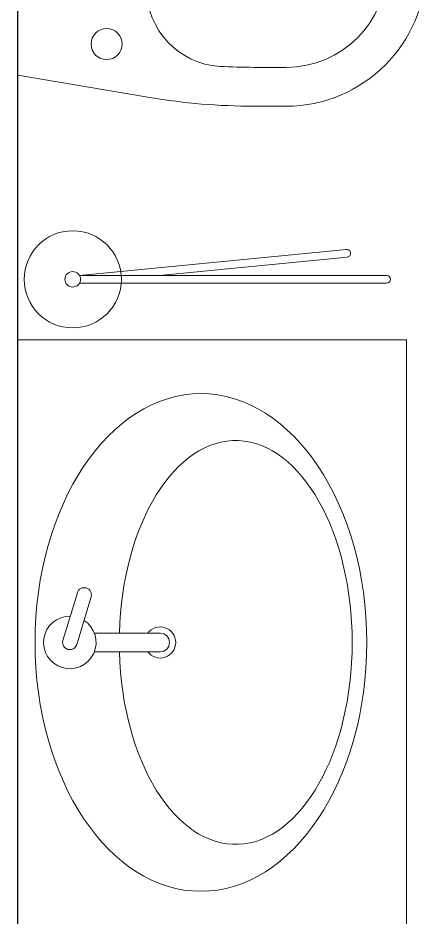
# Model space of a CAD drawing. Header units: millimetres. Extents: x 4686 to 9873, y 2010 to 4441.
# Drawn here: x 8380.9 to 8433.4, y 3275.2 to 3390.9 of the extents above; entities that cross this region are included whole.
import ezdxf

# ---------------------------------------------------------------- set-up
doc = ezdxf.new("R2010")
doc.units = ezdxf.units.MM
doc.layers.add('A-FURN', color=9, linetype='Continuous', lineweight=18)
doc.layers.add('SEZIONI_medie_small_section', color=2, linetype='Continuous', lineweight=25)
doc.layers.add('Wall', color=7, linetype='Continuous')

msp = doc.modelspace()

# ---------------------------------------------------------------- linework, layer by layer
at = {"layer": 'A-FURN'}
for p, q in [((8380.92, 3411.55), (8380.92, 3383.55)), ((8415.42, 3384.55), (8411.26, 3384.55)), ((8397.89, 3380.67), (8380.92, 3383.55)), ((8415.42, 3379.55), (8411.26, 3379.55)), ((8388.84, 3357.77), (8423.17, 3361.13)), ((8399.11, 3357.77), (8423.27, 3360.13)), ((8423.72, 3360.68), (8423.72, 3360.68)), ((8428.34, 3357.77), (8388.84, 3357.77)), ((8428.34, 3357.77), (8388.84, 3357.77)), ((8428.34, 3356.77), (8388.84, 3356.77)), ((8428.34, 3356.77), (8388.84, 3356.77)), ((8428.84, 3357.27), (8428.84, 3357.27)), ((8428.84, 3357.27), (8428.84, 3357.27)), ((8410.92, 3349.49), (8380.92, 3349.49)), ((8380.92, 3349.49), (8430.92, 3349.49)), ((8380.92, 3271.59), (8380.92, 3349.49)), ((8430.92, 3349.49), (8430.92, 3271.59)), ((8386.71, 3310.81), (8388.56, 3316.94)), ((8390.32, 3316.4), (8388.48, 3310.27)), ((8390.76, 3311.74), (8399.22, 3311.74)), ((8399.22, 3309.34), (8390.76, 3309.34))]:
    msp.add_line(p, q, dxfattribs=at)
for centre, radius in [((8392.33, 3387.55), 2), ((8387.97, 3357.27), 6.25), ((8387.97, 3357.27), 1)]:
    msp.add_circle(centre, radius, dxfattribs=at)
for centre, radius, start, end in [((8408.92, 3399.55), 20, 270, 270), ((8415.42, 3397.55), 18, 270, 90), ((8415.42, 3397.55), 13, 270, 90), ((8407.48, 3394.66), 10, 180, 266.6666), ((8411.26, 3459.55), 75, 266.6666, 270), ((8411.26, 3459.55), 80, 260.3823, 270), ((8423.22, 3360.63), 0.5, 5.5778, 95.5846), ((8423.22, 3360.63), 0.5, 275.5846, 5.5778), ((8428.34, 3357.27), 0.5, 0, 90), ((8428.34, 3357.27), 0.5, 0, 90), ((8428.34, 3357.27), 0.5, 270, 0), ((8428.34, 3357.27), 0.5, 270, 0), ((8389.44, 3316.67), 0.924, 343.2178, 163.2178), ((8387.59, 3310.54), 3.38, 89.0552, 57.3804), ((8399.22, 3310.54), 2, 216.8904, 143.1096), ((8399.22, 3310.54), 1.2, 270, 90), ((8387.59, 3310.54), 0.924, 163.2178, 343.2178)]:
    msp.add_arc(centre, radius, start, end, dxfattribs=at)
msp.add_ellipse((8404.46, 3310.54), major_axis=(0, 32.02), ratio=0.666667, dxfattribs=at)
at = {"layer": 'A-FURN', "extrusion": (0, 0, -1)}
msp.add_ellipse((8408.94, 3310.54), major_axis=(0, 25.98), ratio=0.576529, start_param=4.75862, end_param=10.949344, dxfattribs=at)
at = {"layer": 'SEZIONI_medie_small_section', "color": 3}
msp.add_line((8380.92, 3170.04), (8380.92, 3476.05), dxfattribs=at)
at = {"layer": 'Wall'}
msp.add_line((8380.92, 3170.04), (8380.92, 3476.05), dxfattribs=at)

doc.saveas('drawing.dxf')
